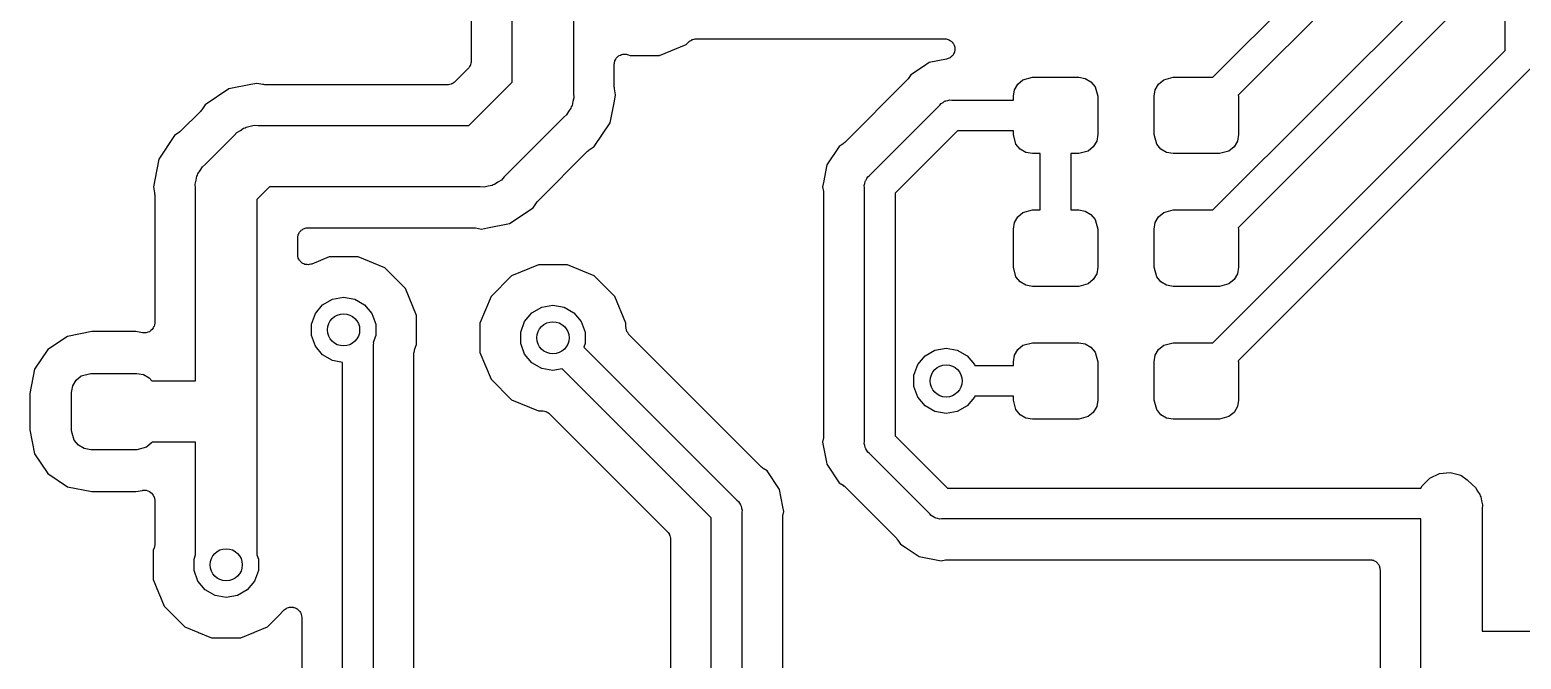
# Model space of a CAD drawing. Extents: x 40 to 164, y -163 to -60.
# Drawn here: x 109.19 to 127.74, y -101.12 to -93.3 of the extents above; entities that cross this region are included whole.
import ezdxf

# ---------------------------------------------------------------- set-up
doc = ezdxf.new("R2010")
doc.units = 0
doc.header["$MEASUREMENT"] = 0
doc.layers.add('BLACK', color=7, linetype='CONTINUOUS')

msp = doc.modelspace()

# ---------------------------------------------------------------- linework, layer by layer
at = {"layer": 'BLACK', "linetype": 'CONTINUOUS'}
for p, q in [((115.189, -93.9492), (115.189, -81.0509)), ((115.951, -81.0509), (115.951, -94.0904)), ((114.681, -81.3507), (114.681, -93.6862)), ((127.539, -93.5521), (127.539, -91.5797)), ((123.904, -93.886), (125.54, -92.2501)), ((125.859, -92.4696), (124.219, -94.1092)), ((123.904, -95.537), (126.539, -92.9011)), ((126.859, -93.1206), (124.219, -95.7602)), ((117.354, -93.4798), (117.388, -93.4457)), ((117.388, -93.4457), (117.393, -93.4425)), ((117.393, -93.4425), (117.397, -93.4382)), ((117.397, -93.4382), (117.411, -93.4299)), ((117.411, -93.4299), (117.425, -93.4204)), ((117.425, -93.4204), (117.43, -93.419)), ((117.43, -93.419), (117.435, -93.4162)), ((117.435, -93.4162), (117.451, -93.4133)), ((117.451, -93.4133), (117.467, -93.409)), ((117.467, -93.409), (117.473, -93.4095)), ((117.473, -93.4095), (117.478, -93.4085)), ((117.478, -93.4085), (120.569, -93.4085)), ((120.569, -93.4085), (120.578, -93.4102)), ((120.578, -93.4102), (120.588, -93.41)), ((120.588, -93.41), (120.6, -93.414)), ((120.6, -93.414), (120.612, -93.4162)), ((120.612, -93.4162), (120.621, -93.421)), ((120.621, -93.421), (120.63, -93.4242)), ((120.63, -93.4242), (120.64, -93.432)), ((120.64, -93.432), (120.65, -93.4382)), ((120.65, -93.4382), (120.657, -93.4457)), ((120.657, -93.4457), (120.664, -93.4518)), ((120.664, -93.4518), (120.671, -93.4624)), ((120.671, -93.4624), (120.679, -93.472)), ((120.679, -93.472), (120.682, -93.4811)), ((116.474, -93.6696), (116.479, -93.6568)), ((116.479, -93.6568), (116.485, -93.6507)), ((116.485, -93.6507), (116.489, -93.6434)), ((116.489, -93.6434), (116.499, -93.6345)), ((116.499, -93.6345), (116.509, -93.6243)), ((116.509, -93.6243), (116.516, -93.6205)), ((116.516, -93.6205), (116.522, -93.6151)), ((116.522, -93.6151), (116.536, -93.6103)), ((116.536, -93.6103), (116.548, -93.6039)), ((116.548, -93.6039), (116.556, -93.6029)), ((116.556, -93.6029), (116.564, -93.6)), ((116.564, -93.6), (116.578, -93.6)), ((116.578, -93.6), (116.592, -93.5982)), ((116.592, -93.5982), (116.6, -93.6)), ((116.6, -93.6), (116.608, -93.6)), ((116.608, -93.6), (116.621, -93.6047)), ((116.621, -93.6047), (116.635, -93.6077)), ((116.635, -93.6077), (116.659, -93.618)), ((116.659, -93.618), (117.021, -93.618)), ((117.021, -93.618), (117.354, -93.4798)), ((120.593, -93.6601), (120.377, -93.703)), ((120.603, -93.6565), (120.593, -93.6601)), ((120.612, -93.6548), (120.603, -93.6565)), ((120.623, -93.6486), (120.612, -93.6548)), ((120.635, -93.6441), (120.623, -93.6486)), ((120.642, -93.6377), (120.635, -93.6441)), ((120.65, -93.6328), (120.642, -93.6377)), ((120.658, -93.6232), (120.65, -93.6328)), ((120.668, -93.615), (120.658, -93.6232)), ((120.672, -93.6065), (120.668, -93.615)), ((120.679, -93.599), (120.672, -93.6065)), ((120.683, -93.5873), (120.679, -93.599)), ((120.682, -93.4811), (120.687, -93.4895)), ((120.689, -93.5763), (120.683, -93.5873)), ((120.687, -93.4895), (120.689, -93.5017)), ((120.689, -93.5017), (120.694, -93.5134)), ((120.69, -93.5667), (120.689, -93.5763)), ((120.694, -93.5576), (120.69, -93.5667)), ((120.694, -93.5134), (120.694, -93.5232)), ((120.694, -93.5232), (120.696, -93.5327)), ((120.696, -93.5327), (120.694, -93.5451)), ((120.694, -93.5451), (120.694, -93.5576)), ((123.904, -97.188), (127.539, -93.5521)), ((114.644, -93.776), (114.477, -93.9428)), ((114.647, -93.7714), (114.644, -93.776)), ((114.651, -93.7678), (114.647, -93.7714)), ((114.66, -93.7534), (114.651, -93.7678)), ((114.669, -93.7398), (114.66, -93.7534)), ((114.671, -93.7344), (114.669, -93.7398)), ((114.673, -93.7296), (114.671, -93.7344)), ((114.676, -93.7133), (114.673, -93.7296)), ((114.681, -93.6972), (114.676, -93.7133)), ((114.681, -93.6862), (114.68, -93.6917)), ((114.68, -93.6917), (114.681, -93.6972)), ((116.459, -93.7251), (116.461, -93.7114)), ((116.459, -94.0069), (116.459, -93.7251)), ((116.461, -93.7114), (116.462, -93.6976)), ((116.462, -93.6976), (116.465, -93.6899)), ((116.465, -93.6899), (116.467, -93.6816)), ((116.467, -93.6816), (116.474, -93.6696)), ((120.304, -93.7519), (120.146, -93.8574)), ((120.377, -93.703), (120.304, -93.7519)), ((120.304, -93.7519), (120.304, -93.7519)), ((127.859, -93.7716), (124.219, -97.4112)), ((111.667, -94.0316), (111.373, -94.2281)), ((111.939, -93.9776), (111.667, -94.0316)), ((112.014, -93.9626), (111.939, -93.9776)), ((111.939, -93.9776), (111.939, -93.9776)), ((112.089, -93.9776), (112.014, -93.9626)), ((112.102, -93.9778), (112.089, -93.9776)), ((112.114, -93.98), (112.102, -93.9778)), ((114.387, -93.98), (112.114, -93.98)), ((114.393, -93.979), (114.387, -93.98)), ((114.398, -93.9795), (114.393, -93.979)), ((114.414, -93.9752), (114.398, -93.9795)), ((114.431, -93.9723), (114.414, -93.9752)), ((114.435, -93.9695), (114.431, -93.9723)), ((114.441, -93.9681), (114.435, -93.9695)), ((114.454, -93.9586), (114.441, -93.9681)), ((114.469, -93.9503), (114.454, -93.9586)), ((114.472, -93.946), (114.469, -93.9503)), ((114.477, -93.9428), (114.472, -93.946)), ((114.65, -94.488), (115.189, -93.9492)), ((116.461, -94.0192), (116.459, -94.0069)), ((116.461, -94.0317), (116.461, -94.0192)), ((116.476, -94.107), (116.461, -94.0317)), ((120.099, -93.9246), (119.325, -94.6986)), ((120.106, -93.9143), (120.099, -93.9246)), ((120.114, -93.9053), (120.106, -93.9143)), ((120.146, -93.8574), (120.114, -93.9053)), ((121.437, -94.0423), (121.479, -93.9708)), ((121.479, -93.9708), (121.542, -93.9178)), ((121.542, -93.9178), (121.66, -93.886)), ((121.66, -93.886), (122.235, -93.886)), ((122.235, -93.886), (122.317, -93.9003)), ((122.317, -93.9003), (122.388, -93.9416)), ((122.388, -93.9416), (122.441, -94.0048)), ((122.441, -94.0048), (122.473, -94.1235)), ((123.187, -94.0423), (123.229, -93.9708)), ((123.229, -93.9708), (123.292, -93.9178)), ((123.292, -93.9178), (123.41, -93.886)), ((123.41, -93.886), (123.904, -93.886)), ((115.942, -94.1895), (115.934, -94.2393)), ((115.955, -94.1407), (115.942, -94.1895)), ((115.951, -94.0904), (115.955, -94.1407)), ((116.407, -94.4539), (116.461, -94.1823)), ((116.461, -94.1823), (116.476, -94.107)), ((116.461, -94.1823), (116.461, -94.1823)), ((120.509, -94.2322), (120.526, -94.2128)), ((120.526, -94.2128), (120.548, -94.2002)), ((120.548, -94.2002), (120.568, -94.1857)), ((120.568, -94.1857), (120.576, -94.1835)), ((120.576, -94.1835), (120.584, -94.1792)), ((120.584, -94.1792), (120.609, -94.1748)), ((120.609, -94.1748), (120.633, -94.1683)), ((120.633, -94.1683), (120.658, -94.1705)), ((120.658, -94.1705), (121.423, -94.1705)), ((121.423, -94.1235), (121.437, -94.0423)), ((121.423, -94.1705), (121.423, -94.1235)), ((122.473, -94.1235), (122.473, -94.5985)), ((123.173, -94.1235), (123.187, -94.0423)), ((123.173, -94.5985), (123.173, -94.1235)), ((124.219, -94.1092), (124.223, -94.1235)), ((124.223, -94.1235), (124.223, -94.5985)), ((111.315, -94.3111), (111.075, -94.5506)), ((111.322, -94.3009), (111.315, -94.3111)), ((111.33, -94.2919), (111.322, -94.3009)), ((111.373, -94.2281), (111.33, -94.2919)), ((115.828, -94.3882), (115.089, -95.1266)), ((115.866, -94.3557), (115.828, -94.3882)), ((115.892, -94.3119), (115.866, -94.3557)), ((115.921, -94.2705), (115.892, -94.3119)), ((115.925, -94.2541), (115.921, -94.2705)), ((115.934, -94.2393), (115.925, -94.2541)), ((119.632, -95.1094), (120.509, -94.2322)), ((111.056, -94.5664), (110.992, -94.6091)), ((111.065, -94.5578), (111.056, -94.5664)), ((111.075, -94.5506), (111.065, -94.5578)), ((111.733, -94.6113), (111.765, -94.5726)), ((111.765, -94.5726), (111.809, -94.5474)), ((111.809, -94.5474), (111.85, -94.5184)), ((111.85, -94.5184), (111.867, -94.514)), ((111.867, -94.514), (111.882, -94.5055)), ((111.882, -94.5055), (111.931, -94.4967)), ((111.931, -94.4967), (111.98, -94.4836)), ((111.98, -94.4836), (112.031, -94.488)), ((112.031, -94.488), (114.65, -94.488)), ((116.211, -94.7479), (116.407, -94.4539)), ((120.729, -94.5515), (119.951, -95.3289)), ((121.423, -94.5515), (120.729, -94.5515)), ((121.423, -94.5985), (121.423, -94.5515)), ((110.992, -94.6091), (110.796, -94.9031)), ((111.375, -94.9688), (111.733, -94.6113)), ((116.147, -94.7906), (116.211, -94.7479)), ((119.257, -94.7464), (119.103, -94.9775)), ((119.305, -94.7144), (119.257, -94.7464)), ((119.314, -94.7058), (119.305, -94.7144)), ((119.325, -94.6986), (119.314, -94.7058)), ((121.455, -94.7172), (121.423, -94.5985)), ((121.508, -94.7804), (121.455, -94.7172)), ((122.417, -94.7512), (122.354, -94.8042)), ((122.459, -94.6797), (122.417, -94.7512)), ((122.473, -94.5985), (122.459, -94.6797)), ((123.205, -94.7172), (123.173, -94.5985)), ((123.258, -94.7804), (123.205, -94.7172)), ((124.167, -94.7512), (124.104, -94.8042)), ((124.209, -94.6797), (124.167, -94.7512)), ((124.223, -94.5985), (124.209, -94.6797)), ((110.796, -94.9031), (110.744, -95.1634)), ((115.507, -95.4269), (116.128, -94.8064)), ((116.128, -94.8064), (116.138, -94.7992)), ((116.138, -94.7992), (116.147, -94.7906)), ((121.579, -94.8217), (121.508, -94.7804)), ((121.66, -94.836), (121.579, -94.8217)), ((121.757, -94.836), (121.66, -94.836)), ((121.758, -95.537), (121.757, -94.836)), ((122.235, -94.836), (122.138, -94.836)), ((122.138, -94.836), (122.138, -95.537)), ((122.354, -94.8042), (122.235, -94.836)), ((123.329, -94.8217), (123.258, -94.7804)), ((123.41, -94.836), (123.329, -94.8217)), ((123.985, -94.836), (123.41, -94.836)), ((124.104, -94.8042), (123.985, -94.836)), ((111.261, -95.1675), (111.269, -95.1177)), ((111.269, -95.1177), (111.278, -95.1029)), ((111.278, -95.1029), (111.282, -95.0865)), ((111.282, -95.0865), (111.311, -95.0451)), ((111.311, -95.0451), (111.337, -95.0013)), ((111.337, -95.0013), (111.375, -94.9688)), ((115.089, -95.1266), (115.057, -95.1654)), ((119.103, -94.9775), (119.06, -95.1935)), ((119.6, -95.1475), (119.613, -95.1257)), ((119.613, -95.1257), (119.632, -95.1094)), ((110.744, -95.1634), (110.727, -95.25)), ((110.727, -95.25), (110.742, -95.3253)), ((110.742, -95.3253), (110.742, -95.3378)), ((110.744, -95.1634), (110.744, -95.1634)), ((111.248, -95.2163), (111.261, -95.1675)), ((111.252, -95.2666), (111.248, -95.2163)), ((111.252, -97.663), (111.252, -95.2666)), ((112.172, -95.25), (112.014, -95.4078)), ((114.791, -95.25), (112.172, -95.25)), ((114.842, -95.2544), (114.791, -95.25)), ((114.891, -95.2413), (114.842, -95.2544)), ((114.94, -95.2325), (114.891, -95.2413)), ((114.955, -95.224), (114.94, -95.2325)), ((114.971, -95.2196), (114.955, -95.224)), ((115.013, -95.1906), (114.971, -95.2196)), ((115.057, -95.1654), (115.013, -95.1906)), ((119.06, -95.1935), (119.049, -95.25)), ((119.049, -95.25), (119.06, -95.3065)), ((119.06, -95.3065), (119.06, -95.319)), ((119.06, -95.319), (119.062, -95.3313)), ((119.062, -95.3313), (119.063, -98.3437)), ((119.568, -95.2331), (119.575, -95.2087)), ((119.57, -95.2583), (119.568, -95.2331)), ((119.571, -98.4167), (119.57, -95.2583)), ((119.575, -95.2087), (119.579, -95.1838)), ((119.579, -95.1838), (119.583, -95.1765)), ((119.583, -95.1765), (119.586, -95.1683)), ((119.586, -95.1683), (119.6, -95.1475)), ((119.951, -95.3289), (119.951, -98.3461)), ((110.742, -95.3378), (110.744, -95.3501)), ((110.744, -95.3501), (110.744, -96.9402)), ((112.014, -95.4078), (112.014, -99.8263)), ((115.155, -95.7064), (115.449, -95.5099)), ((115.449, -95.5099), (115.492, -95.4461)), ((115.492, -95.4461), (115.5, -95.4371)), ((115.5, -95.4371), (115.507, -95.4269)), ((121.423, -95.7745), (121.437, -95.6933)), ((121.437, -95.6933), (121.479, -95.6218)), ((121.479, -95.6218), (121.542, -95.5688)), ((121.542, -95.5688), (121.66, -95.537)), ((121.66, -95.537), (121.758, -95.537)), ((122.138, -95.537), (122.235, -95.537)), ((122.235, -95.537), (122.317, -95.5513)), ((122.317, -95.5513), (122.388, -95.5926)), ((122.388, -95.5926), (122.441, -95.6557)), ((122.441, -95.6557), (122.473, -95.7745)), ((123.173, -95.7745), (123.187, -95.6933)), ((123.187, -95.6933), (123.229, -95.6218)), ((123.229, -95.6218), (123.292, -95.5688)), ((123.292, -95.5688), (123.41, -95.537)), ((123.41, -95.537), (123.904, -95.537)), ((112.522, -95.885), (112.524, -95.8741)), ((112.522, -96.0918), (112.522, -95.885)), ((112.524, -95.8629), (112.528, -95.8525)), ((112.524, -95.8741), (112.524, -95.8629)), ((112.528, -95.8525), (112.53, -95.8416)), ((112.53, -95.8416), (112.535, -95.8319)), ((112.535, -95.8319), (112.539, -95.8215)), ((112.539, -95.8215), (112.546, -95.813)), ((112.546, -95.813), (112.552, -95.8034)), ((112.552, -95.8034), (112.56, -95.7962)), ((112.56, -95.7962), (112.567, -95.7877)), ((112.567, -95.7877), (112.577, -95.7822)), ((112.577, -95.7822), (112.585, -95.775)), ((112.585, -95.775), (112.596, -95.7712)), ((112.596, -95.7712), (112.606, -95.7657)), ((112.606, -95.7657), (112.617, -95.7637)), ((112.617, -95.7637), (112.627, -95.7599)), ((112.627, -95.7599), (112.638, -95.7599)), ((112.638, -95.7599), (112.649, -95.758)), ((112.649, -95.758), (114.708, -95.758)), ((114.708, -95.758), (114.72, -95.7602)), ((114.72, -95.7602), (114.733, -95.7604)), ((114.733, -95.7604), (114.808, -95.7754)), ((114.808, -95.7754), (114.883, -95.7604)), ((114.883, -95.7604), (115.155, -95.7064)), ((114.883, -95.7604), (114.883, -95.7604)), ((121.423, -96.2495), (121.423, -95.7745)), ((122.473, -95.7745), (122.473, -96.2495)), ((123.173, -96.2495), (123.173, -95.7745)), ((124.219, -95.7602), (124.223, -95.7745)), ((124.223, -95.7745), (124.223, -96.2495)), ((112.524, -96.1055), (112.522, -96.0918)), ((112.525, -96.1193), (112.524, -96.1055)), ((112.528, -96.1271), (112.525, -96.1193)), ((112.53, -96.1353), (112.528, -96.1271)), ((112.537, -96.1473), (112.53, -96.1353)), ((112.542, -96.1601), (112.537, -96.1473)), ((112.548, -96.1662), (112.542, -96.1601)), ((112.552, -96.1735), (112.548, -96.1662)), ((112.562, -96.1824), (112.552, -96.1735)), ((112.572, -96.1926), (112.562, -96.1824)), ((112.579, -96.1965), (112.572, -96.1926)), ((112.585, -96.2018), (112.579, -96.1965)), ((112.599, -96.2066), (112.585, -96.2018)), ((112.611, -96.213), (112.599, -96.2066)), ((112.619, -96.2141), (112.611, -96.213)), ((112.627, -96.2169), (112.619, -96.2141)), ((112.641, -96.2169), (112.627, -96.2169)), ((112.655, -96.2187), (112.641, -96.2169)), ((112.663, -96.2169), (112.655, -96.2187)), ((112.671, -96.2169), (112.663, -96.2169)), ((112.684, -96.2122), (112.671, -96.2169)), ((112.698, -96.2092), (112.684, -96.2122)), ((112.913, -96.12), (112.698, -96.2092)), ((113.274, -96.12), (112.913, -96.12)), ((113.608, -96.2582), (113.274, -96.12)), ((113.863, -96.5137), (113.608, -96.2582)), ((115.516, -96.2185), (115.183, -96.3567)), ((115.878, -96.2185), (115.516, -96.2185)), ((116.211, -96.3567), (115.878, -96.2185)), ((121.455, -96.3682), (121.423, -96.2495)), ((122.473, -96.2495), (122.459, -96.3307)), ((123.205, -96.3682), (123.173, -96.2495)), ((124.223, -96.2495), (124.209, -96.3307)), ((115.183, -96.3567), (114.927, -96.6122)), ((116.467, -96.6122), (116.211, -96.3567)), ((121.508, -96.4314), (121.455, -96.3682)), ((121.579, -96.4727), (121.508, -96.4314)), ((122.417, -96.4022), (122.354, -96.4552)), ((122.459, -96.3307), (122.417, -96.4022)), ((123.258, -96.4314), (123.205, -96.3682)), ((123.329, -96.4727), (123.258, -96.4314)), ((124.167, -96.4022), (124.104, -96.4552)), ((124.209, -96.3307), (124.167, -96.4022)), ((112.955, -96.6463), (113.093, -96.6218)), ((113.093, -96.6218), (113.232, -96.6463)), ((114.001, -96.8474), (113.863, -96.5137)), ((114.927, -96.6122), (114.789, -96.9459)), ((116.605, -96.9459), (116.467, -96.6122)), ((121.66, -96.487), (121.579, -96.4727)), ((122.235, -96.487), (121.66, -96.487)), ((122.354, -96.4552), (122.235, -96.487)), ((123.41, -96.487), (123.329, -96.4727)), ((123.985, -96.487), (123.41, -96.487)), ((124.104, -96.4552), (123.985, -96.487)), ((112.742, -96.8249), (112.832, -96.7169)), ((112.832, -96.7169), (112.955, -96.6463)), ((113.232, -96.6463), (113.355, -96.7169)), ((113.355, -96.7169), (113.445, -96.8249)), ((115.436, -96.8154), (115.558, -96.7448)), ((115.558, -96.7448), (115.697, -96.7203)), ((115.697, -96.7203), (115.836, -96.7448)), ((115.836, -96.7448), (115.958, -96.8154)), ((110.735, -96.9862), (110.725, -97.0039)), ((110.736, -96.9848), (110.735, -96.9862)), ((110.74, -96.9632), (110.736, -96.9836)), ((110.736, -96.9836), (110.736, -96.9848)), ((110.744, -96.9429), (110.74, -96.9632)), ((110.744, -96.9402), (110.744, -96.9415)), ((110.744, -96.9415), (110.744, -96.9429)), ((112.694, -96.9575), (112.742, -96.8249)), ((112.694, -97.0985), (112.694, -96.9575)), ((113.445, -96.8249), (113.493, -96.9575)), ((113.493, -96.9575), (113.493, -97.0985)), ((114.001, -97.2086), (114.001, -96.8474)), ((114.789, -96.9459), (114.789, -97.3071)), ((115.297, -97.056), (115.345, -96.9234)), ((115.345, -96.9234), (115.436, -96.8154)), ((115.958, -96.8154), (116.049, -96.9234)), ((116.049, -96.9234), (116.097, -97.056)), ((116.605, -96.9941), (116.605, -96.9459)), ((116.606, -96.9996), (116.605, -96.9941)), ((116.605, -97.0051), (116.606, -96.9996)), ((109.659, -97.1086), (109.414, -97.2723)), ((109.961, -97.0486), (109.659, -97.1086)), ((110.511, -97.0486), (109.961, -97.0486)), ((110.592, -97.0647), (110.511, -97.0486)), ((110.594, -97.0647), (110.592, -97.0647)), ((110.595, -97.0652), (110.594, -97.0647)), ((110.616, -97.0652), (110.595, -97.0652)), ((110.636, -97.0657), (110.616, -97.0652)), ((110.638, -97.0652), (110.636, -97.0657)), ((110.639, -97.0652), (110.638, -97.0652)), ((110.658, -97.0582), (110.639, -97.0652)), ((110.678, -97.0515), (110.658, -97.0582)), ((110.679, -97.0506), (110.678, -97.0515)), ((110.681, -97.0501), (110.679, -97.0506)), ((110.696, -97.0368), (110.681, -97.0501)), ((110.712, -97.0239), (110.696, -97.0368)), ((110.713, -97.0227), (110.712, -97.0239)), ((110.714, -97.0218), (110.713, -97.0227)), ((110.725, -97.0039), (110.714, -97.0218)), ((112.742, -97.2311), (112.694, -97.0985)), ((113.493, -97.0985), (113.462, -97.1851)), ((113.462, -97.1851), (113.463, -97.1876)), ((115.297, -97.197), (115.297, -97.056)), ((116.097, -97.056), (116.097, -97.197)), ((116.61, -97.0212), (116.605, -97.0051)), ((116.613, -97.0375), (116.61, -97.0212)), ((116.615, -97.0423), (116.613, -97.0375)), ((116.617, -97.0477), (116.615, -97.0423)), ((116.626, -97.0613), (116.617, -97.0477)), ((116.635, -97.0757), (116.626, -97.0613)), ((116.639, -97.0793), (116.635, -97.0757)), ((116.642, -97.0839), (116.639, -97.0793)), ((118.292, -98.7341), (116.642, -97.0839)), ((109.414, -97.2723), (109.251, -97.5174)), ((112.832, -97.3391), (112.742, -97.2311)), ((112.955, -97.4097), (112.832, -97.3391)), ((113.463, -97.1876), (113.46, -97.2128)), ((113.46, -97.2128), (113.46, -102.522)), ((113.968, -97.3135), (113.969, -97.3108)), ((113.968, -102.075), (113.968, -97.3135)), ((113.969, -97.308), (113.973, -97.2891)), ((113.969, -97.3108), (113.969, -97.308)), ((113.973, -97.2891), (113.976, -97.2701)), ((113.976, -97.2701), (113.978, -97.2677)), ((113.978, -97.2649), (114.001, -97.2086)), ((113.978, -97.2677), (113.978, -97.2649)), ((114.789, -97.3071), (114.927, -97.6408)), ((115.345, -97.3296), (115.297, -97.197)), ((115.436, -97.4376), (115.345, -97.3296)), ((116.097, -97.197), (116.081, -97.2411)), ((116.081, -97.2411), (117.985, -99.1449)), ((120.235, -97.4599), (120.325, -97.3519)), ((120.325, -97.3519), (120.448, -97.2813)), ((120.448, -97.2813), (120.587, -97.2568)), ((120.587, -97.2568), (120.725, -97.2813)), ((120.725, -97.2813), (120.848, -97.3519)), ((120.848, -97.3519), (120.938, -97.4599)), ((121.423, -97.4255), (121.437, -97.3443)), ((121.437, -97.3443), (121.479, -97.2728)), ((121.479, -97.2728), (121.542, -97.2198)), ((121.542, -97.2198), (121.66, -97.188)), ((121.66, -97.188), (122.235, -97.188)), ((122.235, -97.188), (122.317, -97.2023)), ((122.317, -97.2023), (122.388, -97.2436)), ((122.388, -97.2436), (122.441, -97.3067)), ((122.441, -97.3067), (122.473, -97.4255)), ((123.173, -97.4255), (123.187, -97.3443)), ((123.187, -97.3443), (123.229, -97.2728)), ((123.229, -97.2728), (123.292, -97.2198)), ((123.292, -97.2198), (123.41, -97.188)), ((123.41, -97.188), (123.904, -97.188)), ((109.251, -97.5174), (109.191, -97.819)), ((113.08, -97.4317), (112.955, -97.4097)), ((113.079, -102.522), (113.08, -97.4317)), ((115.558, -97.5082), (115.436, -97.4376)), ((115.697, -97.5327), (115.558, -97.5082)), ((115.813, -97.5122), (115.697, -97.5327)), ((117.666, -99.3644), (115.813, -97.5122)), ((120.186, -97.5925), (120.235, -97.4599)), ((120.938, -97.4599), (120.943, -97.4725)), ((120.943, -97.4725), (121.423, -97.4725)), ((121.423, -97.4725), (121.423, -97.4255)), ((122.473, -97.4255), (122.473, -97.9005)), ((123.173, -97.9005), (123.173, -97.4255)), ((124.219, -97.4112), (124.223, -97.4255)), ((124.223, -97.4255), (124.223, -97.9005)), ((109.711, -97.8065), (109.725, -97.7253)), ((109.725, -97.7253), (109.767, -97.6538)), ((109.767, -97.6538), (109.83, -97.6008)), ((109.83, -97.6008), (109.948, -97.569)), ((109.948, -97.569), (110.523, -97.569)), ((110.523, -97.569), (110.605, -97.5833)), ((110.605, -97.5833), (110.676, -97.6246)), ((110.676, -97.6246), (110.708, -97.663)), ((110.708, -97.663), (111.252, -97.663)), ((114.927, -97.6408), (115.183, -97.8963)), ((120.186, -97.7335), (120.186, -97.5925)), ((120.235, -97.8661), (120.186, -97.7335)), ((109.191, -97.819), (109.191, -98.269)), ((109.711, -98.2815), (109.711, -97.8065)), ((115.183, -97.8963), (115.516, -98.0345)), ((120.325, -97.9741), (120.235, -97.8661)), ((120.938, -97.8661), (120.848, -97.9741)), ((120.943, -97.8535), (120.938, -97.8661)), ((121.423, -97.8535), (120.943, -97.8535)), ((121.423, -97.9005), (121.423, -97.8535)), ((121.455, -98.0192), (121.423, -97.9005)), ((122.473, -97.9005), (122.459, -97.9817)), ((123.205, -98.0192), (123.173, -97.9005)), ((124.223, -97.9005), (124.209, -97.9817)), ((115.516, -98.0345), (115.565, -98.0345)), ((115.565, -98.0345), (115.57, -98.0355)), ((115.57, -98.0355), (115.576, -98.035)), ((115.576, -98.035), (115.592, -98.0393)), ((115.592, -98.0393), (115.608, -98.0422)), ((115.608, -98.0422), (115.613, -98.045)), ((115.613, -98.045), (115.618, -98.0464)), ((115.618, -98.0464), (115.632, -98.0559)), ((115.632, -98.0559), (115.646, -98.0642)), ((115.646, -98.0642), (115.65, -98.0685)), ((115.65, -98.0685), (115.654, -98.0717)), ((115.654, -98.0717), (117.12, -99.5376)), ((120.448, -98.0447), (120.325, -97.9741)), ((120.587, -98.0692), (120.448, -98.0447)), ((120.725, -98.0447), (120.587, -98.0692)), ((120.848, -97.9741), (120.725, -98.0447)), ((121.508, -98.0824), (121.455, -98.0192)), ((121.579, -98.1237), (121.508, -98.0824)), ((122.354, -98.1062), (122.235, -98.138)), ((122.417, -98.0532), (122.354, -98.1062)), ((122.459, -97.9817), (122.417, -98.0532)), ((123.258, -98.0824), (123.205, -98.0192)), ((123.329, -98.1237), (123.258, -98.0824)), ((124.104, -98.1062), (123.985, -98.138)), ((124.167, -98.0532), (124.104, -98.1062)), ((124.209, -97.9817), (124.167, -98.0532)), ((109.191, -98.269), (109.251, -98.5706)), ((109.743, -98.4002), (109.711, -98.2815)), ((121.66, -98.138), (121.579, -98.1237)), ((122.235, -98.138), (121.66, -98.138)), ((123.41, -98.138), (123.329, -98.1237)), ((123.985, -98.138), (123.41, -98.138)), ((109.796, -98.4634), (109.743, -98.4002)), ((109.867, -98.5047), (109.796, -98.4634)), ((110.705, -98.4342), (110.642, -98.4872)), ((110.711, -98.425), (110.705, -98.4342)), ((111.252, -98.425), (110.711, -98.425)), ((111.252, -99.8263), (111.252, -98.425)), ((119.06, -98.3685), (119.049, -98.425)), ((119.049, -98.425), (119.098, -98.6732)), ((119.063, -98.3437), (119.06, -98.356)), ((119.06, -98.356), (119.06, -98.3685)), ((119.568, -98.4419), (119.571, -98.4167)), ((119.575, -98.4663), (119.568, -98.4419)), ((119.579, -98.4912), (119.575, -98.4663)), ((119.951, -98.3461), (120.602, -98.9965)), ((109.251, -98.5706), (109.414, -98.8157)), ((109.948, -98.519), (109.867, -98.5047)), ((110.523, -98.519), (109.948, -98.519)), ((110.642, -98.4872), (110.523, -98.519)), ((119.583, -98.4985), (119.579, -98.4912)), ((119.586, -98.5067), (119.583, -98.4985)), ((119.6, -98.5275), (119.586, -98.5067)), ((119.613, -98.5493), (119.6, -98.5275)), ((119.632, -98.5656), (119.613, -98.5493)), ((120.382, -99.3158), (119.632, -98.5656)), ((109.414, -98.8157), (109.659, -98.9794)), ((118.303, -98.7413), (118.292, -98.7341)), ((118.312, -98.7499), (118.303, -98.7413)), ((118.36, -98.7819), (118.312, -98.7499)), ((118.514, -99.013), (118.36, -98.7819)), ((119.098, -98.6732), (119.098, -98.6732)), ((119.098, -98.6732), (119.103, -98.6975)), ((119.103, -98.6975), (119.257, -98.9286)), ((126.6, -98.8701), (126.722, -98.8133)), ((126.722, -98.8133), (126.856, -98.8016)), ((126.856, -98.8016), (126.986, -98.8364)), ((126.986, -98.8364), (127.068, -98.894)), ((109.659, -98.9794), (109.961, -99.0394)), ((109.961, -99.0394), (110.511, -99.0394)), ((110.511, -99.0394), (110.592, -99.0233)), ((110.592, -99.0233), (110.594, -99.0233)), ((110.594, -99.0233), (110.595, -99.0228)), ((110.595, -99.0228), (110.616, -99.0228)), ((110.616, -99.0228), (110.636, -99.0223)), ((110.636, -99.0223), (110.638, -99.0228)), ((110.638, -99.0228), (110.639, -99.0228)), ((110.639, -99.0228), (110.658, -99.0298)), ((110.658, -99.0298), (110.678, -99.0365)), ((110.678, -99.0365), (110.679, -99.0374)), ((110.679, -99.0374), (110.681, -99.0379)), ((110.681, -99.0379), (110.696, -99.0512)), ((118.557, -99.229), (118.514, -99.013)), ((119.257, -98.9286), (119.305, -98.9606)), ((119.305, -98.9606), (119.314, -98.9692)), ((119.314, -98.9692), (119.325, -98.9764)), ((119.325, -98.9764), (119.972, -99.6234)), ((120.602, -98.9965), (126.491, -98.9965)), ((126.491, -98.9965), (126.505, -98.9651)), ((126.505, -98.9651), (126.6, -98.8701)), ((127.068, -98.894), (127.131, -98.9566)), ((127.131, -98.9566), (127.169, -98.9891)), ((127.169, -98.9891), (127.195, -99.0329)), ((127.195, -99.0329), (127.224, -99.0743)), ((110.696, -99.0512), (110.712, -99.0641)), ((110.712, -99.0641), (110.713, -99.0653)), ((110.713, -99.0653), (110.714, -99.0662)), ((110.714, -99.0662), (110.725, -99.0841)), ((110.725, -99.0841), (110.735, -99.1018)), ((110.735, -99.1018), (110.736, -99.1032)), ((110.736, -99.1032), (110.736, -99.1044)), ((110.736, -99.1044), (110.74, -99.1248)), ((110.74, -99.1248), (110.744, -99.1451)), ((110.744, -99.1451), (110.744, -99.1465)), ((110.744, -99.1465), (110.744, -99.1478)), ((110.744, -99.1478), (110.744, -99.6973)), ((117.985, -99.1449), (118.004, -99.1612)), ((118.004, -99.1612), (118.017, -99.183)), ((118.017, -99.183), (118.031, -99.2037)), ((118.031, -99.2037), (118.034, -99.212)), ((118.034, -99.212), (118.038, -99.2193)), ((118.038, -99.2193), (118.042, -99.2442)), ((127.224, -99.0743), (127.228, -99.0907)), ((127.228, -99.0907), (127.237, -99.1055)), ((127.237, -99.1055), (127.245, -99.1553)), ((127.245, -99.1553), (127.258, -99.2041)), ((127.258, -99.2041), (127.254, -99.2544)), ((117.665, -102.506), (117.666, -99.3644)), ((118.042, -99.2442), (118.049, -99.2686)), ((118.049, -99.2686), (118.046, -99.2938)), ((118.046, -99.2938), (118.046, -102.522)), ((118.554, -99.3668), (118.557, -99.3545)), ((118.554, -102.075), (118.554, -99.3668)), ((118.568, -99.2855), (118.557, -99.229)), ((118.557, -99.229), (118.557, -99.229)), ((118.557, -99.342), (118.568, -99.2855)), ((118.557, -99.3545), (118.557, -99.342)), ((120.399, -99.3352), (120.382, -99.3158)), ((120.421, -99.3478), (120.399, -99.3352)), ((120.441, -99.3623), (120.421, -99.3478)), ((120.449, -99.3645), (120.441, -99.3623)), ((120.457, -99.3688), (120.449, -99.3645)), ((120.482, -99.3732), (120.457, -99.3688)), ((120.506, -99.3797), (120.482, -99.3732)), ((120.531, -99.3775), (120.506, -99.3797)), ((126.49, -99.3775), (120.531, -99.3775)), ((126.492, -99.3797), (126.49, -99.3775)), ((126.492, -101.024), (126.492, -99.3797)), ((127.254, -99.2544), (127.254, -100.774)), ((117.12, -99.5376), (117.124, -99.5422)), ((117.124, -99.5422), (117.128, -99.5458)), ((117.128, -99.5458), (117.136, -99.5602)), ((117.136, -99.5602), (117.146, -99.5738)), ((117.146, -99.5738), (117.147, -99.5792)), ((117.147, -99.5792), (117.15, -99.584)), ((117.15, -99.584), (117.153, -99.6003)), ((110.734, -99.7459), (110.725, -99.7684)), ((110.725, -99.7684), (110.725, -100.13)), ((110.735, -99.7431), (110.734, -99.7459)), ((110.736, -99.7407), (110.735, -99.7431)), ((110.74, -99.7217), (110.736, -99.7407)), ((110.744, -99.7028), (110.74, -99.7217)), ((110.744, -99.6973), (110.744, -99.7)), ((110.744, -99.7), (110.744, -99.7028)), ((117.153, -99.6003), (117.157, -99.6164)), ((117.157, -99.6164), (117.157, -99.6219)), ((117.157, -99.6219), (117.158, -99.6274)), ((117.158, -99.6274), (117.157, -102.075)), ((119.972, -99.6234), (119.979, -99.6336)), ((119.979, -99.6336), (119.987, -99.6427)), ((119.987, -99.6427), (120.019, -99.6906)), ((120.019, -99.6906), (120.077, -99.7288)), ((120.077, -99.7288), (120.077, -99.7288)), ((120.077, -99.7288), (120.25, -99.845)), ((111.233, -99.8785), (111.252, -99.8263)), ((111.233, -100.02), (111.233, -99.8785)), ((112.014, -99.8263), (112.033, -99.8785)), ((112.033, -99.8785), (112.033, -100.02)), ((120.25, -99.845), (120.523, -99.8992)), ((120.523, -99.8992), (120.58, -99.8879)), ((120.58, -99.8879), (120.592, -99.8877)), ((120.592, -99.8877), (120.604, -99.8855)), ((120.604, -99.8855), (125.857, -99.8855)), ((125.857, -99.8855), (125.868, -99.8874)), ((125.868, -99.8874), (125.879, -99.8874)), ((125.879, -99.8874), (125.889, -99.8912)), ((125.889, -99.8912), (125.9, -99.8932)), ((125.9, -99.8932), (125.91, -99.8987)), ((125.91, -99.8987), (125.921, -99.9025)), ((125.921, -99.9025), (125.929, -99.9097)), ((125.929, -99.9097), (125.939, -99.9152)), ((125.939, -99.9152), (125.946, -99.9237)), ((125.946, -99.9237), (125.954, -99.9309)), ((125.954, -99.9309), (125.96, -99.9405)), ((125.96, -99.9405), (125.967, -99.949)), ((125.967, -99.949), (125.971, -99.9594)), ((125.971, -99.9594), (125.976, -99.9691)), ((110.725, -100.13), (110.792, -100.292)), ((111.281, -100.152), (111.233, -100.02)), ((111.372, -100.26), (111.281, -100.152)), ((111.985, -100.152), (111.894, -100.26)), ((112.033, -100.02), (111.985, -100.152)), ((125.976, -99.9691), (125.978, -99.98)), ((125.978, -99.98), (125.982, -99.9904)), ((125.982, -99.9904), (125.982, -100.002)), ((125.982, -100.002), (125.984, -100.012)), ((125.984, -100.012), (125.984, -101.09)), ((110.792, -100.292), (110.793, -100.297)), ((110.793, -100.297), (110.796, -100.301)), ((110.796, -100.301), (110.863, -100.463)), ((111.494, -100.331), (111.372, -100.26)), ((111.633, -100.355), (111.494, -100.331)), ((111.772, -100.331), (111.633, -100.355)), ((111.894, -100.26), (111.772, -100.331)), ((110.863, -100.463), (110.988, -100.588)), ((112.278, -100.588), (112.355, -100.511)), ((112.355, -100.511), (112.368, -100.502)), ((112.368, -100.502), (112.381, -100.491)), ((112.381, -100.491), (112.386, -100.489)), ((112.386, -100.489), (112.391, -100.486)), ((112.391, -100.486), (112.407, -100.482)), ((112.407, -100.482), (112.422, -100.476)), ((112.422, -100.476), (112.428, -100.476)), ((112.428, -100.476), (112.433, -100.475)), ((112.433, -100.475), (112.45, -100.476)), ((112.45, -100.476), (112.467, -100.476)), ((112.467, -100.476), (112.472, -100.478)), ((112.472, -100.478), (112.477, -100.479)), ((112.477, -100.479), (112.492, -100.486)), ((112.492, -100.486), (112.508, -100.491)), ((112.508, -100.491), (112.512, -100.495)), ((112.512, -100.495), (112.517, -100.497)), ((112.517, -100.497), (112.529, -100.509)), ((112.529, -100.509), (112.542, -100.52)), ((112.542, -100.52), (112.545, -100.524)), ((112.545, -100.524), (112.549, -100.528)), ((110.988, -100.588), (110.99, -100.592)), ((110.99, -100.592), (110.994, -100.594)), ((110.994, -100.594), (111.119, -100.719)), ((112.147, -100.719), (112.272, -100.594)), ((112.272, -100.594), (112.276, -100.592)), ((112.276, -100.592), (112.278, -100.588)), ((112.549, -100.528), (112.556, -100.543)), ((112.556, -100.543), (112.564, -100.558)), ((112.564, -100.558), (112.565, -100.563)), ((112.565, -100.563), (112.567, -100.568)), ((112.567, -100.568), (112.569, -100.585)), ((112.569, -100.585), (112.572, -100.601)), ((112.572, -100.601), (112.572, -102.075)), ((111.119, -100.719), (111.281, -100.786)), ((111.281, -100.786), (111.285, -100.789)), ((111.285, -100.789), (111.29, -100.79)), ((111.29, -100.79), (111.452, -100.857)), ((111.452, -100.857), (111.628, -100.857)), ((111.628, -100.857), (111.633, -100.858)), ((111.633, -100.858), (111.638, -100.857)), ((111.638, -100.857), (111.814, -100.857)), ((111.814, -100.857), (111.976, -100.79)), ((111.976, -100.79), (111.981, -100.789)), ((111.981, -100.789), (111.985, -100.786)), ((111.985, -100.786), (112.147, -100.719)), ((127.254, -100.774), (141.653, -100.774)), ((126.492, -115.447), (126.492, -101.024)), ((126.492, -101.024), (126.492, -101.024)), ((125.984, -101.09), (125.984, -101.09)), ((125.984, -101.09), (125.984, -111.445))]:
    msp.add_line(p, q, dxfattribs=at)
at = {"layer": 'BLACK'}
for centre in [(113.093, -97.028), (115.697, -97.1265), (120.587, -97.663), (111.633, -99.949)]:
    msp.add_circle(centre, 0.2, dxfattribs=at)

doc.saveas('drawing.dxf')
